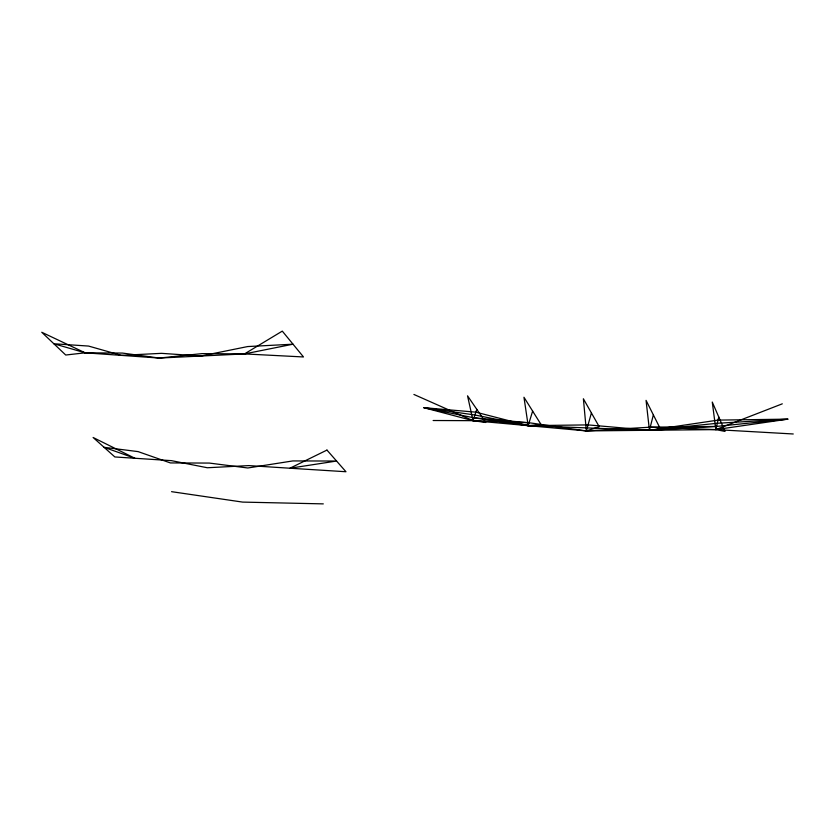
<?xml version="1.0" encoding="UTF-8"?>
<svg xmlns="http://www.w3.org/2000/svg" width="835" height="835" viewBox="0 0 835 835"><rect width="100%" height="100%" fill="white"/><g stroke="black" fill="none" stroke-linecap="round" stroke-linejoin="round"><path stroke-width="1.25" d="M718.747 416.957L715.856 429.608L586.358 430.923L473.048 420.673L433.135 420.516M653.367 414.901L649.432 430.286L528.179 425.662L473.988 417.834L423.658 407.657L475.856 412.156L528.179 425.662L588.049 424.9L649.432 430.286L716.587 426.434L787.864 419.139L718.027 420.109L649.432 430.286L646.06 400.362L660.454 429.013L649.432 430.286L717.307 423.272L787.864 419.139L715.856 429.608L650.225 427.196L586.358 430.923L529.077 422.74L473.988 417.834M586.358 430.923L583.383 398.765L599.217 426.727L586.358 430.923L591.42 412.949M532.636 411.091L528.179 425.662L474.927 414.995L423.658 407.657L473.048 420.673L485.772 422.479L467.537 395.821L473.048 420.673L529.077 422.74M476.785 409.338L473.048 420.673L413.909 394.454M244.498 353.915L282.293 331.119L303.491 356.962L244.498 353.915L202.06 353.623L159.224 358.058L85.16 352.819L65.725 355.021L41.75 332.257L85.16 352.819L122.505 353.08L159.224 358.058L244.498 353.915L293.022 344.197L247.692 346.556L200.974 356.023L161.437 353.341L121.378 355.376L88.552 346.066L53.868 343.759L85.16 352.819M782.301 403.827L715.856 429.608L712.265 402.042L725.041 431.424L715.856 429.608L793.25 433.981M650.225 427.196L716.587 426.434M323.302 503.881L242.62 502.096L171.561 491.669M326.965 450.086L289.922 468.226L248.788 465.596L207.32 467.746L171.425 460.649L114.854 456.954L93.113 437.488L134.988 458.311L104.104 447.32L138.078 451.61L170.403 462.934L209.324 463.07L247.807 467.986L292.814 460.93L336.578 461.035L289.922 468.226L345.951 471.733L326.965 450.086M541.07 424.545L528.179 425.662L523.962 397.251L541.07 424.545"/></g></svg>
